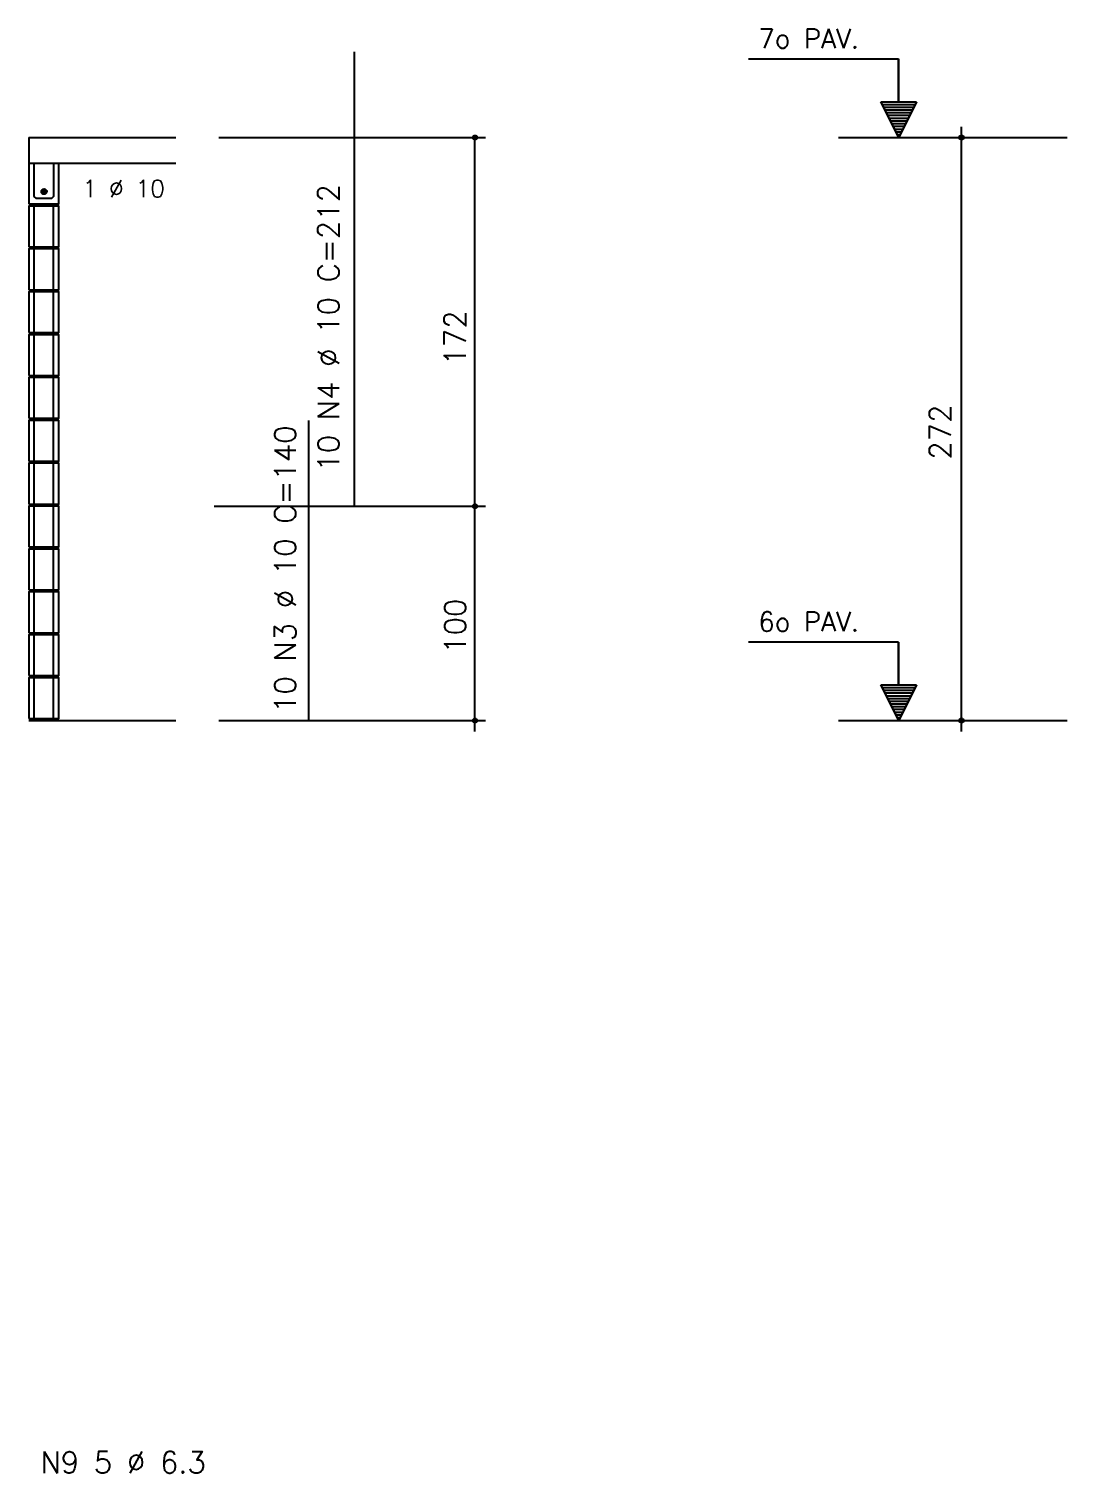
# Model space of a CAD drawing. Extents: x -1.9 to 86, y -1.6 to 61.
# Drawn here: x 39.77 to 49.45, y 29.95 to 43.43 of the extents above; entities that cross this region are included whole.
import ezdxf

# ---------------------------------------------------------------- set-up
doc = ezdxf.new("R2010")
doc.units = 0
doc.header["$MEASUREMENT"] = 0
for name, color, linetype in [('PENA_01', 1, 'CONTINUOUS'), ('PENA_02', 2, 'CONTINUOUS'), ('PENA_03', 3, 'CONTINUOUS'), ('PENA_05', 5, 'CONTINUOUS')]:
    doc.layers.add(name, color=color, linetype=linetype)
doc.styles.get("Standard").update_dxf_attribs({"font": 'ROMANS.SHX'})

msp = doc.modelspace()

# ---------------------------------------------------------------- linework, layer by layer
at = {"layer": 'PENA_01', "linetype": 'Continuous'}
for p, q in [((48.464, 36.873), (48.464, 42.514)), ((41.536, 42.414), (44.025, 42.414)), ((43.925, 36.873), (43.925, 42.414)), ((47.318, 42.414), (49.449, 42.414)), ((41.494, 38.974), (44.025, 38.974)), ((41.536, 36.974), (44.025, 36.974)), ((47.318, 36.974), (49.449, 36.974))]:
    msp.add_line(p, q, dxfattribs=at)
at = {"layer": 'PENA_02', "linetype": 'Continuous'}
for centre, radius in [((43.925, 42.414), 0.02), ((43.925, 42.414), 0.01), ((48.464, 42.414), 0.02), ((48.464, 42.414), 0.01), ((43.925, 38.974), 0.02), ((43.925, 38.974), 0.01), ((43.925, 36.974), 0.02), ((43.925, 36.974), 0.01), ((48.464, 36.974), 0.02), ((48.464, 36.974), 0.01)]:
    msp.add_circle(centre, radius, dxfattribs=at)
at = {"layer": 'PENA_03', "linetype": 'Continuous'}
for p, q in [((47.877, 43.146), (46.477, 43.146)), ((47.877, 42.746), (47.877, 43.146)), ((47.879, 42.746), (47.879, 43.147)), ((47.878, 42.414), (47.712, 42.746)), ((47.712, 42.746), (47.877, 42.746)), ((47.878, 42.417), (47.714, 42.744)), ((48.041, 42.744), (47.714, 42.744)), ((48.031, 42.72), (47.725, 42.72)), ((48.044, 42.746), (47.878, 42.414)), ((48.041, 42.744), (47.878, 42.417)), ((47.879, 42.746), (48.044, 42.746)), ((48.018, 42.695), (47.737, 42.695)), ((48.005, 42.669), (47.75, 42.669)), ((47.993, 42.643), (47.763, 42.643)), ((47.98, 42.618), (47.776, 42.618)), ((47.967, 42.592), (47.788, 42.592)), ((47.954, 42.567), (47.801, 42.567)), ((47.942, 42.541), (47.814, 42.541)), ((47.929, 42.516), (47.827, 42.516)), ((47.916, 42.49), (47.84, 42.49)), ((47.903, 42.465), (47.852, 42.465)), ((39.765, 42.414), (39.765, 41.794)), ((39.765, 42.414), (41.136, 42.414)), ((47.891, 42.439), (47.865, 42.439)), ((39.765, 42.174), (41.136, 42.174)), ((39.815, 41.394), (39.815, 41.774)), ((39.995, 41.394), (39.995, 41.774)), ((39.815, 40.994), (39.815, 41.374)), ((39.995, 40.994), (39.995, 41.374)), ((39.815, 40.594), (39.815, 40.974)), ((39.995, 40.594), (39.995, 40.974)), ((39.815, 40.194), (39.815, 40.574)), ((39.995, 40.194), (39.995, 40.574)), ((39.815, 39.794), (39.815, 40.174)), ((39.995, 39.794), (39.995, 40.174)), ((39.815, 39.394), (39.815, 39.774)), ((39.995, 39.394), (39.995, 39.774)), ((39.815, 38.994), (39.815, 39.374)), ((39.995, 38.994), (39.995, 39.374)), ((39.815, 38.594), (39.815, 38.974)), ((39.995, 38.594), (39.995, 38.974)), ((39.815, 38.194), (39.815, 38.574)), ((39.995, 38.194), (39.995, 38.574)), ((39.815, 37.794), (39.815, 38.174)), ((39.995, 37.794), (39.995, 38.174)), ((39.815, 37.394), (39.815, 37.774)), ((39.995, 37.394), (39.995, 37.774)), ((47.877, 37.706), (46.477, 37.706)), ((47.877, 37.306), (47.877, 37.706)), ((47.879, 37.306), (47.879, 37.707)), ((39.815, 36.994), (39.815, 37.374)), ((39.995, 36.994), (39.995, 37.374)), ((47.878, 36.974), (47.712, 37.306)), ((47.712, 37.306), (47.877, 37.306)), ((47.878, 36.977), (47.714, 37.304)), ((48.041, 37.304), (47.714, 37.304)), ((48.031, 37.28), (47.725, 37.28)), ((48.018, 37.255), (47.737, 37.255)), ((48.005, 37.229), (47.75, 37.229)), ((47.993, 37.203), (47.763, 37.203)), ((48.044, 37.306), (47.878, 36.974)), ((48.041, 37.304), (47.878, 36.977)), ((47.879, 37.306), (48.044, 37.306)), ((47.98, 37.178), (47.776, 37.178)), ((47.967, 37.152), (47.788, 37.152)), ((47.954, 37.127), (47.801, 37.127)), ((47.942, 37.101), (47.814, 37.101)), ((47.929, 37.076), (47.827, 37.076)), ((39.765, 36.974), (41.136, 36.974)), ((47.916, 37.05), (47.84, 37.05)), ((47.903, 37.025), (47.852, 37.025)), ((47.891, 36.999), (47.865, 36.999))]:
    msp.add_line(p, q, dxfattribs=at)
for points in [[(39.765, 41.794), (40.045, 41.794), (40.045, 42.174)], [(39.995, 42.174), (39.995, 41.864), (39.975, 41.844), (39.835, 41.844), (39.815, 41.864), (39.815, 42.174)], [(39.765, 41.394), (40.045, 41.394), (40.045, 41.774), (39.765, 41.774), (39.765, 41.394)], [(39.765, 40.994), (40.045, 40.994), (40.045, 41.374), (39.765, 41.374), (39.765, 40.994)], [(39.765, 40.594), (40.045, 40.594), (40.045, 40.974), (39.765, 40.974), (39.765, 40.594)], [(39.765, 40.194), (40.045, 40.194), (40.045, 40.574), (39.765, 40.574), (39.765, 40.194)], [(39.765, 39.794), (40.045, 39.794), (40.045, 40.174), (39.765, 40.174), (39.765, 39.794)], [(39.765, 39.394), (40.045, 39.394), (40.045, 39.774), (39.765, 39.774), (39.765, 39.394)], [(39.765, 38.994), (40.045, 38.994), (40.045, 39.374), (39.765, 39.374), (39.765, 38.994)], [(39.765, 38.594), (40.045, 38.594), (40.045, 38.974), (39.765, 38.974), (39.765, 38.594)], [(39.765, 38.194), (40.045, 38.194), (40.045, 38.574), (39.765, 38.574), (39.765, 38.194)], [(39.765, 37.794), (40.045, 37.794), (40.045, 38.174), (39.765, 38.174), (39.765, 37.794)], [(39.765, 37.394), (40.045, 37.394), (40.045, 37.774), (39.765, 37.774), (39.765, 37.394)], [(39.765, 36.994), (40.045, 36.994), (40.045, 37.374), (39.765, 37.374), (39.765, 36.994)]]:
    msp.add_lwpolyline(points, dxfattribs=at)
msp.add_circle((39.907, 41.909), 0.025, dxfattribs=at)
for points in [[(39.932, 41.909), (39.895, 41.93), (39.884, 41.917)], [(39.932, 41.909), (39.884, 41.917), (39.884, 41.9)], [(39.932, 41.909), (39.884, 41.9), (39.895, 41.887)], [(39.932, 41.909), (39.911, 41.933), (39.895, 41.93)], [(39.932, 41.909), (39.895, 41.887), (39.911, 41.884)], [(39.932, 41.909), (39.926, 41.925), (39.911, 41.933)], [(39.932, 41.909), (39.911, 41.884), (39.926, 41.893)], [(39.932, 41.909), (39.926, 41.893), (39.932, 41.909)]]:
    msp.add_solid(points, dxfattribs=at)
at = {"layer": 'PENA_05', "linetype": 'Continuous'}
for p, q in [((42.802, 38.974), (42.802, 43.214)), ((42.376, 36.974), (42.376, 39.774))]:
    msp.add_line(p, q, dxfattribs=at)

# ---------------------------------------------------------------- texts
at = {"layer": 'PENA_03', "linetype": 'Continuous'}
for s, height, p in [('7o PAV.', 0.18, (46.568, 43.247)), ('1 %%c 10', 0.16, (40.266, 41.857)), ('6o PAV.', 0.18, (46.568, 37.807)), ('N9 5 %%c 6.3', 0.2, (39.874, 29.953))]:
    msp.add_text(s, height=height, dxfattribs=at).set_placement(p)
for s, p in [('10 N4 %%c 10 C=212', (42.659, 39.297)), ('172', (43.84, 40.287)), ('272', (48.364, 39.408)), ('10 N3 %%c 10 C=140', (42.256, 37.045)), ('100', (43.842, 37.597))]:
    msp.add_text(s, height=0.2, rotation=90, dxfattribs=at).set_placement(p)

doc.saveas('drawing.dxf')
